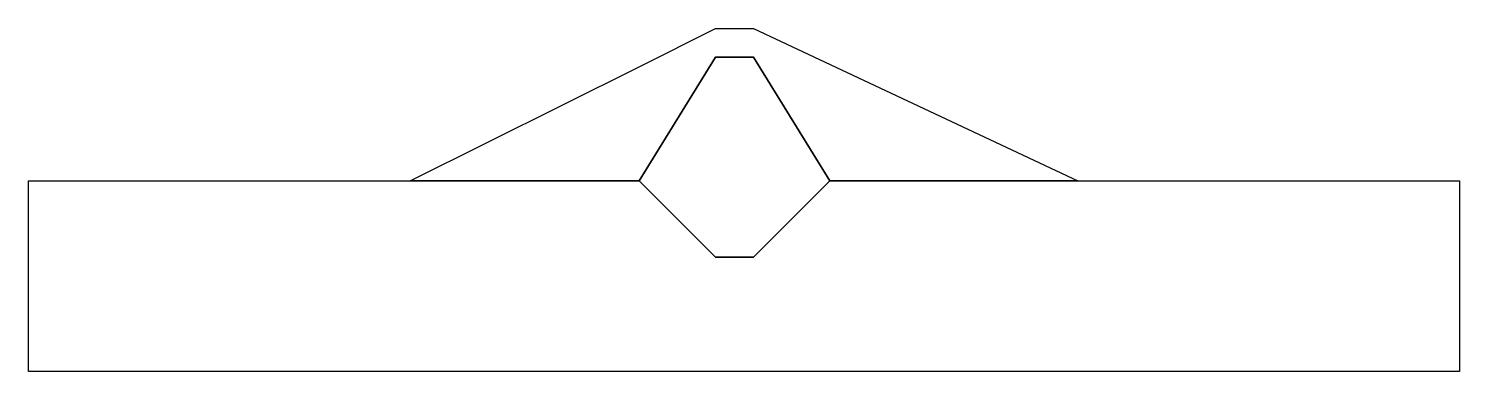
# Model space of a CAD drawing. Header units: metres. Extents: x 0 to 750, y 0 to 180.
import ezdxf

# ---------------------------------------------------------------- set-up
doc = ezdxf.new("R2010")
doc.units = ezdxf.units.M
for name, color, linetype in [('CORE', 30, 'Continuous'), ('FOUNDATION', 8, 'Continuous'), ('SHELL', 40, 'Continuous')]:
    doc.layers.add(name, color=color, linetype=linetype)

msp = doc.modelspace()

# ---------------------------------------------------------------- linework, layer by layer
at = {"layer": 'CORE'}
msp.add_lwpolyline([(320, 100), (360, 165), (380, 165), (420, 100), (380, 60), (360, 60)], close=True, dxfattribs=at)
at = {"layer": 'FOUNDATION'}
msp.add_lwpolyline([(0, 100), (200, 100), (320, 100), (360, 60), (380, 60), (420, 100), (550, 100), (750, 100), (750, 0), (0, 0)], close=True, dxfattribs=at)
at = {"layer": 'SHELL'}
msp.add_lwpolyline([(200, 100), (320, 160), (360, 180), (380, 180), (550, 100), (420, 100), (380, 165), (360, 165), (320, 100)], close=True, dxfattribs=at)

doc.saveas('drawing.dxf')
